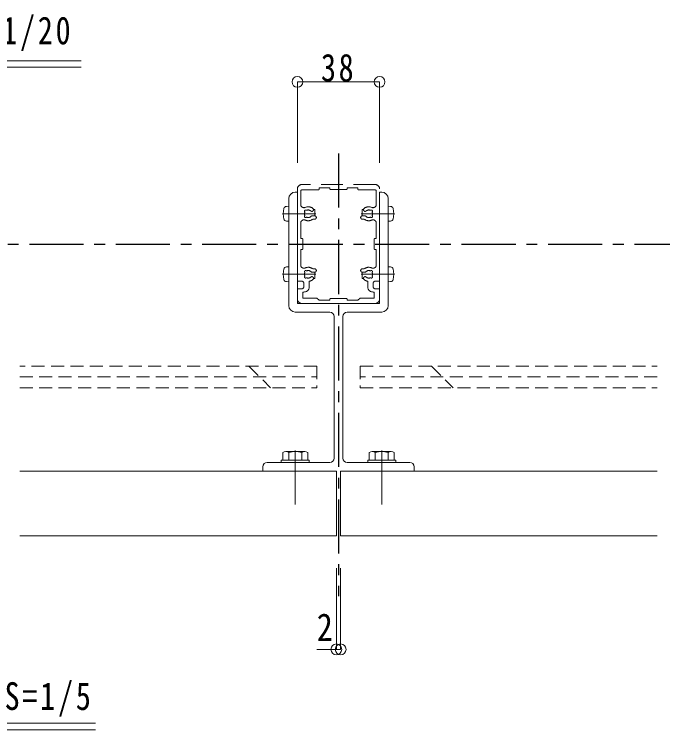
# Model space of a CAD drawing. Units: millimetres at full size, sheet at 1:5; some dimension numbers follow another scale. Extents: x -1050 to 1050, y -742 to 742.
# Drawn here: x 398 to 698, y -261.4 to 69.5 of the extents above; entities that cross this region are included whole.
import ezdxf
from ezdxf.enums import TextEntityAlignment as Align

# ---------------------------------------------------------------- set-up
doc = ezdxf.new("R2010")
doc.units = ezdxf.units.MM
doc.header["$LTSCALE"] = 5
for name, pattern in [('CHAIN1', [8, 5, -1, 1, -1]), ('DASHED1', [1.8, 1.2, -0.6]), ('DASHED2', [3, 2, -1])]:
    doc.linetypes.add(name, pattern=pattern)
doc.layers.add('0-0_通り芯', color=7, linetype='CHAIN1')
for name, color, linetype, lineweight in [('0-3_寸法', 54, 'Continuous', 20), ('0-4_手摺部材', 92, 'Continuous', 20), ('0-5_手すり子', 12, 'Continuous', 20), ('0-7_ガラス', 6, 'Continuous', 20), ('0-9_文字', 3, 'Continuous', 20), ('0-A_支柱', 6, 'Continuous', 20)]:
    doc.layers.add(name, color=color, linetype=linetype, lineweight=lineweight)
doc.styles.add('ＭＳ ゴシック', font='')
doc.styles.get('ＭＳ ゴシック').set_extended_font_data('MS Gothic')

# ---------------------------------------------------------------- blocks, each defined once
blk = doc.blocks.new('dimension_origin')
at = {"color": 0, "linetype": 'Continuous', "lineweight": -2}
blk.add_circle((0, 0), 1.25, dxfattribs=at)

msp = doc.modelspace()

# ---------------------------------------------------------------- linework, layer by layer
at = {"layer": '0-0_通り芯'}
for p, q in [((548.02, 5.08), (548.02, -199.61)), ((-315, -36.793), (909.462, -36.793))]:
    msp.add_line(p, q, dxfattribs=at)
at = {"layer": '0-3_寸法'}
for p, q in [((567.02, 38.207), (529.02, 38.207)), ((529.02, 38.207), (529.02, 0.707)), ((567.02, 38.207), (567.02, 0.707)), ((547.02, -186.793), (547.02, -224.293)), ((549.02, -186.793), (549.02, -224.293)), ((537.939, -224.293), (549.02, -224.293))]:
    msp.add_line(p, q, dxfattribs=at)
at = {"layer": '0-4_手摺部材'}
for p, q in [((529.02, -12.793), (528.02, -12.793)), ((529.02, -12.793), (529.02, -64.293)), ((567.02, -12.793), (568.02, -12.793)), ((567.02, -12.793), (567.02, -64.293)), ((525.02, -15.793), (525.02, -65.293)), ((571.02, -15.793), (571.02, -65.293)), ((523.901, -19.391), (525.02, -19.293)), ((572.139, -19.391), (571.02, -19.293)), ((523.901, -26.195), (525.02, -26.293)), ((572.139, -26.195), (571.02, -26.293)), ((523.901, -47.391), (525.02, -47.293)), ((572.139, -47.391), (571.02, -47.293)), ((536.444, -52.793), (537.02, -52.793)), ((537.02, -52.793), (537.02, -49.792)), ((523.901, -54.195), (525.02, -54.293)), ((572.139, -54.195), (571.02, -54.293)), ((529.02, -64.293), (567.02, -64.293)), ((528.02, -68.293), (544.02, -68.293)), ((568.02, -68.293), (552.02, -68.293)), ((546.02, -70.293), (546.02, -135.793)), ((550.02, -70.293), (550.02, -135.793)), ((523.645, -132.793), (532.395, -132.793)), ((525.02, -136.793), (525.02, -133.174)), ((531.02, -136.793), (531.02, -133.174)), ((533.77, -133.174), (533.77, -136.793)), ((562.27, -133.174), (562.27, -136.793)), ((572.395, -132.793), (563.645, -132.793)), ((565.02, -136.793), (565.02, -133.174)), ((571.02, -136.793), (571.02, -133.174)), ((515.02, -137.793), (544.02, -137.793)), ((521.52, -137.793), (521.52, -136.793)), ((521.52, -136.793), (534.52, -136.793)), ((521.52, -137.793), (534.52, -137.793)), ((534.52, -137.793), (534.52, -136.793)), ((581.02, -137.793), (552.02, -137.793)), ((561.52, -137.793), (561.52, -136.793)), ((574.52, -136.793), (561.52, -136.793)), ((574.52, -137.793), (561.52, -137.793)), ((574.52, -137.793), (574.52, -136.793)), ((513.02, -141.793), (513.02, -139.793)), ((583.02, -141.793), (583.02, -139.793))]:
    msp.add_line(p, q, dxfattribs=at)
at = {"layer": '0-4_手摺部材', "linetype": 'CHAIN1'}
for p, q in [((522.082, -22.793), (537.602, -22.793)), ((573.958, -22.793), (558.438, -22.793)), ((522.082, -50.793), (537.602, -50.793)), ((573.958, -50.793), (558.438, -50.793)), ((528.02, -132.279), (528.02, -158.551)), ((568.02, -132.279), (568.02, -158.551))]:
    msp.add_line(p, q, dxfattribs=at)
at = {"layer": '0-4_手摺部材'}
for points in [[(536.444, -20.793), (537.02, -20.793), (537.02, -23.793)], [(559.597, -20.793), (559.02, -20.793), (559.02, -23.793)], [(559.597, -52.793), (559.02, -52.793), (559.02, -49.793)], [(522.27, -133.174), (522.27, -136.793), (533.77, -136.793)], [(573.77, -133.174), (573.77, -136.793), (562.27, -136.793)]]:
    msp.add_lwpolyline(points, dxfattribs=at)
for centre, radius, start, end in [((528.02, -15.793), 3, 90, 180), ((568.02, -15.793), 3, 0, 90), ((524.014, -20.686), 1.3, 95, 164.11915), ((572.026, -20.686), 1.3, 15.88085, 85), ((531.42, -22.793), 9, 164.11915, 195.88085), ((564.62, -22.793), 9, 344.11915, 15.88085), ((524.014, -24.9), 1.3, 195.88085, 265), ((572.026, -24.9), 1.3, 275, 344.11915), ((531.42, -50.793), 9, 164.11915, 195.88085), ((524.014, -48.686), 1.3, 95, 164.11915), ((572.026, -48.686), 1.3, 15.88085, 85), ((564.62, -50.793), 9, 344.11915, 15.88085), ((524.014, -52.9), 1.3, 195.88085, 265), ((572.026, -52.9), 1.3, 275, 344.11915), ((528.02, -65.293), 3, 180, 270), ((568.02, -65.293), 3, 270, 360), ((544.02, -70.293), 2, 0, 90), ((552.02, -70.293), 2, 90, 180), ((523.645, -135.464), 2.671, 59.02093, 120.97904), ((528.02, -144.793), 12, 75.52248, 104.47752), ((532.395, -135.464), 2.671, 59.02097, 120.97903), ((563.645, -135.464), 2.671, 59.02097, 120.97903), ((568.02, -144.793), 12, 75.52248, 104.47752), ((572.395, -135.464), 2.671, 59.02096, 120.97907), ((515.02, -139.793), 2, 90, 180), ((544.02, -135.793), 2, 270, 360), ((552.02, -135.793), 2, 180, 270), ((581.02, -139.793), 2, 0, 90)]:
    msp.add_arc(centre, radius, start, end, dxfattribs=at)
at = {"layer": '0-5_手すり子'}
for p, q in [((400.52, -141.793), (547.02, -141.793)), ((547.02, -141.793), (547.02, -171.793)), ((549.02, -141.793), (549.02, -171.793)), ((549.02, -141.793), (695.52, -141.793)), ((400.52, -171.793), (547.02, -171.793)), ((549.02, -171.793), (695.52, -171.793))]:
    msp.add_line(p, q, dxfattribs=at)
at = {"layer": '0-7_ガラス', "linetype": 'DASHED1'}
for p, q in [((538.02, -93.296), (400.52, -93.296)), ((506.584, -93.296), (516.584, -103.296)), ((538.02, -93.296), (538.02, -103.296)), ((558.02, -93.296), (558.02, -103.296)), ((558.02, -93.296), (695.52, -93.296)), ((591.085, -93.296), (601.085, -103.296)), ((400.52, -98.296), (538.02, -98.296)), ((695.52, -98.296), (558.02, -98.296)), ((400.52, -103.296), (538.02, -103.296)), ((558.02, -103.296), (695.52, -103.296))]:
    msp.add_line(p, q, dxfattribs=at)
at = {"layer": '0-9_文字'}
for p, q in [((429.008, 48), (309.255, 48)), ((429.008, 45), (309.255, 45)), ((435.6, -258.439), (302.663, -258.439)), ((435.6, -261.439), (302.663, -261.439))]:
    msp.add_line(p, q, dxfattribs=at)
at = {"layer": '0-A_支柱', "linetype": 'DASHED2'}
for p, q in [((565.02, -9.293), (531.02, -9.293)), ((529.02, -11.293), (529.02, -53.693)), ((530.52, -18.485), (530.52, -12.293)), ((538.72, -11.793), (531.02, -11.793)), ((544.02, -10.793), (544.02, -11.243)), ((544.32, -11.543), (551.72, -11.543)), ((552.02, -10.793), (552.02, -11.243)), ((552.02, -10.793), (557.02, -10.793)), ((557.02, -11.493), (557.02, -10.793)), ((557.32, -11.793), (565.02, -11.793)), ((565.52, -18.485), (565.52, -12.293)), ((567.02, -53.693), (567.02, -11.293)), ((535.697, -23.793), (537.02, -23.793)), ((536.097, -25.293), (537.02, -25.293)), ((560.343, -23.793), (559.02, -23.793)), ((559.943, -25.293), (559.02, -25.293)), ((530.52, -34.293), (530.52, -27.101)), ((565.52, -34.293), (565.52, -27.101)), ((530.52, -34.293), (531.22, -34.293)), ((531.52, -34.593), (531.52, -38.993)), ((564.52, -34.593), (564.52, -38.993)), ((565.52, -34.293), (564.82, -34.293)), ((530.52, -39.293), (531.22, -39.293)), ((530.52, -46.485), (530.52, -39.293)), ((565.52, -39.293), (564.82, -39.293)), ((565.52, -46.485), (565.52, -39.293)), ((536.097, -48.293), (537.02, -48.293)), ((559.943, -48.293), (559.02, -48.293)), ((535.697, -49.793), (537.02, -49.793)), ((560.343, -49.793), (559.02, -49.793)), ((531.02, -53.993), (529.32, -53.993)), ((532.02, -56.493), (532.02, -54.993)), ((534.52, -56.493), (534.52, -54.004)), ((561.52, -56.493), (561.52, -54.004)), ((564.02, -56.493), (564.02, -54.993)), ((565.02, -53.993), (566.72, -53.993)), ((529.02, -57.793), (529.02, -62.293)), ((529.32, -57.493), (531.02, -57.493)), ((531.52, -58.993), (532.02, -58.993)), ((531.52, -61.793), (531.52, -58.993)), ((564.52, -58.993), (564.02, -58.993)), ((564.52, -61.793), (564.52, -58.993)), ((566.72, -57.493), (565.02, -57.493)), ((567.02, -62.293), (567.02, -57.793)), ((531.52, -61.793), (538.02, -61.793)), ((539.02, -62.793), (538.02, -61.793)), ((539.02, -62.793), (544.02, -62.793)), ((544.02, -62.793), (544.02, -62.343)), ((544.32, -62.043), (551.72, -62.043)), ((552.02, -62.793), (552.02, -62.343)), ((552.02, -62.793), (557.02, -62.793)), ((557.02, -62.793), (558.02, -61.793)), ((564.52, -61.793), (558.02, -61.793)), ((531.02, -64.293), (565.02, -64.293))]:
    msp.add_line(p, q, dxfattribs=at)
msp.add_lwpolyline([(539.02, -11.493), (539.02, -10.793), (544.02, -10.793)], dxfattribs=at)
for centre, radius, start, end in [((531.02, -11.293), 2, 90, 180), ((565.02, -11.293), 2, 0, 90), ((531.02, -12.293), 0.5, 90, 180), ((538.72, -11.493), 0.3, 270, 360), ((544.32, -11.243), 0.3, 180, 270), ((551.72, -11.243), 0.3, 270, 360), ((557.32, -11.493), 0.3, 180, 270), ((565.02, -12.293), 0.5, 0, 90), ((532.02, -18.485), 1.5, 180, 294.90106), ((534.02, -22.793), 3.25, 47.4576, 114.90106), ((562.02, -22.793), 3.25, 65.09894, 132.5424), ((564.02, -18.485), 1.5, 245.09894, 360), ((534.02, -22.793), 1.75, 157.5799, 202.4201), ((532.783, -21.555), 0.5, 55.28656, 214.71344), ((532.125, -22.011), 0.3, 337.5799, 34.71344), ((533.238, -20.898), 0.3, 235.28656, 292.4201), ((534.02, -22.793), 1.75, 47.4576, 112.4201), ((535.71, -20.951), 0.75, 227.4576, 47.4576), ((560.33, -20.951), 0.75, 132.5424, 312.5424), ((562.02, -22.793), 1.75, 67.5799, 132.5424), ((562.802, -20.898), 0.3, 247.5799, 304.71344), ((563.257, -21.555), 0.5, 325.28656, 124.71344), ((563.915, -22.011), 0.3, 145.28656, 202.4201), ((562.02, -22.793), 1.75, 337.5799, 22.4201), ((532.02, -27.101), 1.5, 65.09894, 180), ((532.783, -24.03), 0.5, 145.28656, 304.71344), ((532.125, -23.575), 0.3, 325.28656, 22.4201), ((534.02, -22.793), 3.25, 245.09894, 309.71514), ((533.238, -24.688), 0.3, 67.5799, 124.71344), ((534.02, -22.793), 1.75, 247.5799, 318.18969), ((535.697, -24.293), 0.5, 90, 138.18969), ((537.02, -24.543), 0.75, 270, 90), ((559.02, -24.543), 0.75, 90, 270), ((562.02, -22.793), 3.25, 230.28486, 294.90106), ((560.343, -24.293), 0.5, 41.81031, 90), ((562.02, -22.793), 1.75, 221.81031, 292.4201), ((562.802, -24.688), 0.3, 55.28656, 112.4201), ((563.257, -24.03), 0.5, 235.28656, 34.71344), ((564.02, -27.101), 1.5, 0, 114.90106), ((563.915, -23.575), 0.3, 157.5799, 214.71344), ((531.22, -34.593), 0.3, 0, 90), ((564.82, -34.593), 0.3, 90, 180), ((531.22, -38.993), 0.3, 270, 360), ((564.82, -38.993), 0.3, 180, 270), ((532.02, -46.485), 1.5, 180, 294.90106), ((532.783, -49.555), 0.5, 55.28656, 214.71344), ((534.02, -50.793), 3.25, 50.28486, 114.90106), ((533.238, -48.898), 0.3, 235.28656, 292.4201), ((534.02, -50.793), 1.75, 41.81031, 112.4201), ((535.697, -49.293), 0.5, 221.81031, 270), ((537.02, -49.043), 0.75, 270, 90), ((559.02, -49.043), 0.75, 90, 270), ((562.02, -50.793), 3.25, 65.09894, 129.71514), ((560.343, -49.293), 0.5, 270, 318.18969), ((562.02, -50.793), 1.75, 67.5799, 138.18969), ((562.802, -48.898), 0.3, 247.5799, 304.71344), ((563.257, -49.555), 0.5, 325.28656, 124.71344), ((564.02, -46.485), 1.5, 245.09894, 360), ((534.02, -50.793), 1.75, 157.5799, 202.4201), ((532.783, -52.03), 0.5, 145.28656, 304.71344), ((532.125, -50.011), 0.3, 337.5799, 34.71344), ((532.125, -51.575), 0.3, 325.28656, 22.4201), ((533.238, -52.688), 0.3, 67.5799, 124.71344), ((534.02, -50.793), 1.75, 247.5799, 312.5424), ((535.71, -52.635), 0.75, 312.5424, 132.5424), ((560.33, -52.635), 0.75, 47.4576, 227.4576), ((562.02, -50.793), 1.75, 227.4576, 292.4201), ((562.802, -52.688), 0.3, 55.28656, 112.4201), ((563.257, -52.03), 0.5, 235.28656, 34.71344), ((563.915, -50.011), 0.3, 145.28656, 202.4201), ((563.915, -51.575), 0.3, 157.5799, 214.71344), ((562.02, -50.793), 1.75, 337.5799, 22.4201), ((529.32, -53.693), 0.3, 180, 270), ((531.02, -54.993), 1, 0, 90), ((534.02, -50.793), 3.25, 278.84988, 312.5424), ((562.02, -50.793), 3.25, 227.4576, 261.15012), ((565.02, -54.993), 1, 90, 180), ((566.72, -53.693), 0.3, 270, 360), ((529.32, -57.793), 0.3, 90, 180), ((531.02, -56.493), 1, 270, 360), ((532.02, -56.493), 2.5, 270, 360), ((564.02, -56.493), 2.5, 180, 270), ((565.02, -56.493), 1, 180, 270), ((566.72, -57.793), 0.3, 0, 90), ((531.02, -62.293), 2, 180, 270), ((544.32, -62.343), 0.3, 90, 180), ((551.72, -62.343), 0.3, 0, 90), ((565.02, -62.293), 2, 270, 360)]:
    msp.add_arc(centre, radius, start, end, dxfattribs=at)

# ---------------------------------------------------------------- block references
at = {"layer": '0-3_寸法', "xscale": 2, "yscale": 2, "rotation": 180}
for p in [(529.02, 38.207), (547.02, -224.293)]:
    msp.add_blockref('dimension_origin', p, dxfattribs=at)
at = {"layer": '0-3_寸法', "xscale": 2, "yscale": 2}
for p in [(567.02, 38.207), (549.02, -224.293)]:
    msp.add_blockref('dimension_origin', p, dxfattribs=at)

# ---------------------------------------------------------------- texts
at = {"layer": '0-3_寸法', "style": 'ＭＳ ゴシック', "width": 0.85}
msp.add_text('2', height=12.83, dxfattribs=at).set_placement((537.939, -224.293), align=Align.BOTTOM_LEFT)
at = {"layer": '0-3_寸法', "insert": (539.895, 38.207), "char_height": 12.83, "attachment_point": 7, "style": 'ＭＳ ゴシック'}
msp.add_mtext('\\T1.17;\\W0.8;38', dxfattribs=at)
at = {"layer": '0-9_文字', "char_height": 12.83, "attachment_point": 7, "style": 'ＭＳ ゴシック'}
for s, insert in [('\\T1.18;\\W0.8;S=1/20', (375.914, 52.481)), ('\\T1.18;\\W0.8;S=1/5', (393.517, -255.439))]:
    msp.add_mtext(s, dxfattribs=dict(at, insert=insert))

doc.saveas('drawing.dxf')
